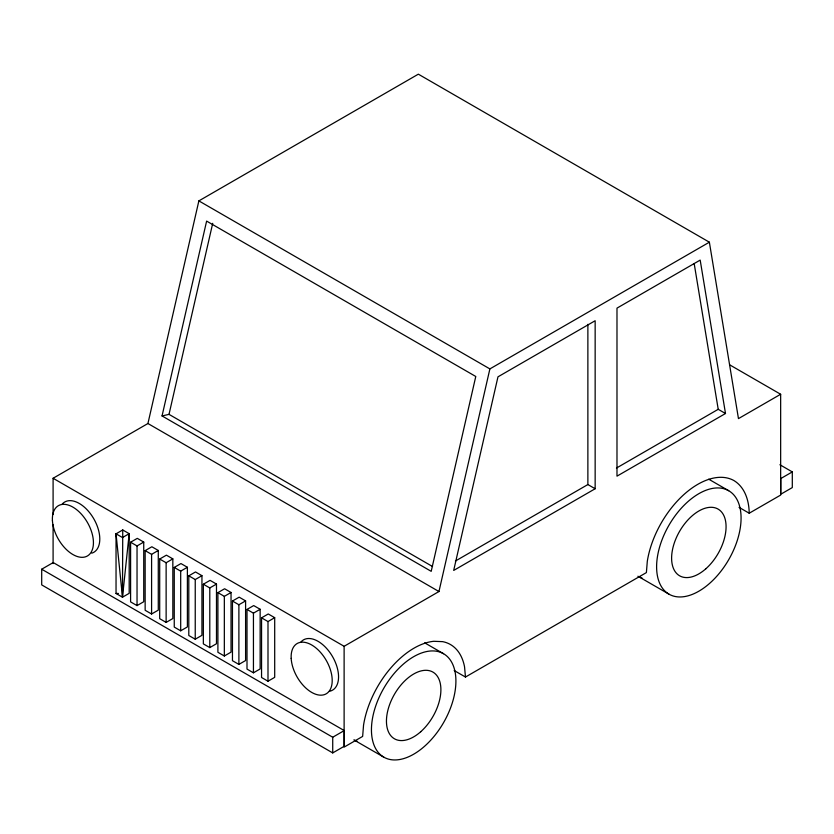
<?xml version="1.0" encoding="UTF-8"?>
<svg xmlns="http://www.w3.org/2000/svg" width="834" height="834" viewBox="0 0 834 834"><rect width="100%" height="100%" fill="white"/><g stroke="black" fill="none" stroke-linecap="round" stroke-linejoin="round"><path stroke-width="1.25" d="M41.7 569.215L41.7 584.895L332.724 752.914L344.244 746.263L344.244 730.584L53.22 562.564L41.7 569.215L332.724 737.235L344.244 730.584M332.724 752.914L332.724 737.235M455.395 561.042L587.876 484.554L587.876 324.343M595.153 488.755L595.153 320.736L497.971 376.843L453.686 570.435L595.153 488.755L587.876 484.554M122.744 529.955L122.483 597.196L129.187 593.328L129.187 533.677L122.744 529.955L116.041 533.823L116.041 593.485L122.483 597.196L129.187 533.677L122.483 537.544L116.041 533.823L122.483 597.196M128.895 536.22L129.187 533.677M53.095 514.463L53.095 478.268L147.931 423.516L198.867 200.89L418.345 74.174L709.369 242.194L738.465 418.616L780.655 394.263L780.655 495.073L749.213 513.223L739.06 507.364M162.046 415.937L206.623 221.093L475.776 376.488L431.199 571.332L162.046 415.937L169.01 414.362L432.554 566.526M169.01 414.362L212.712 223.314M53.095 478.268L344.119 646.298L438.955 591.535L489.881 368.909L709.369 242.194M130.594 542.225L137.297 538.357L143.74 542.079L143.74 601.731L137.037 605.599L130.594 601.887L130.594 542.225L137.037 545.947L143.74 542.079M145.147 550.628L151.851 546.76L158.283 550.471L158.283 610.134L151.59 614.001L145.147 610.279L145.147 550.628L151.59 554.349L158.283 550.471M159.701 559.03L166.404 555.163L172.836 558.874L172.836 618.536L166.133 622.404L159.701 618.682L159.701 559.03L166.133 562.741L172.836 558.874M174.254 567.433L180.947 563.565L187.389 567.276L187.389 626.939L180.686 630.806L174.254 627.085L174.254 567.433L180.686 571.144L187.389 567.276M188.797 575.835L195.5 571.957L201.943 575.679L201.943 635.331L195.239 639.209L188.797 635.487L188.797 575.835L195.239 579.547L201.943 575.679M203.35 584.227L210.053 580.36L216.486 584.081L216.486 643.733L209.793 647.601L203.35 643.89L203.35 584.227L209.793 587.949L216.486 584.081M217.903 592.63L224.607 588.762L231.039 592.484L231.039 652.136L224.336 656.004L217.903 652.292L217.903 592.63L224.336 596.352L231.039 592.484M232.457 601.033L239.16 597.165L245.592 600.887L245.592 660.538L238.889 664.406L232.457 660.695L232.457 601.033L238.889 604.754L245.592 600.887M247 609.435L253.703 605.567L260.145 609.279L260.145 668.941L253.442 672.809L247 669.087L247 609.435L253.442 613.157L260.145 609.279M261.553 617.838L268.256 613.97L274.699 617.681L274.699 677.344L267.995 681.211L261.553 677.489L261.553 617.838L267.995 621.549L274.699 617.681M616.42 468.082L718.22 409.306L725.497 413.508L616.983 476.151L616.983 308.132L700.185 260.093L725.497 413.508M792.3 471.908L780.78 478.549L780.78 494.228L792.3 487.577L792.3 471.908L779.894 464.736M454.186 670.536L465.466 677.041L646.392 572.593L647.299 561.324A72.808 42.044 -60 0 1 682.858 495.511A72.808 42.044 -60 0 1 734.201 480.718C745.148 487.567 749.057 500.963 749.213 513.223M116.041 593.485L118.438 593.454M729.886 364.958L780.655 394.263M708.733 479.196L728.707 490.726A59.725 34.486 -60 0 1 709.776 583.237A59.725 34.486 -60 0 1 658.047 553.369A59.725 34.486 -60 0 1 728.707 490.726M198.867 200.89L489.881 368.909M637.916 576.231L668.983 594.162M147.931 423.516L438.955 591.535M424.683 642.837L443.542 653.72A59.725 34.486 -60 0 1 424.61 746.232A59.725 34.486 -60 0 1 372.881 716.375A59.725 34.486 -60 0 1 443.542 653.72M353.856 739.873L383.817 757.168M694.18 263.565L718.22 409.306M116.041 533.823L116.353 536.366M465.466 677.041L464.548 666.835A72.808 42.044 -60 0 0 442.656 641.648L433.753 641.294A72.808 42.044 -60 0 0 363.551 725.153L362.644 736.412L344.119 747.108L344.119 646.298M267.995 621.549L267.995 681.211M253.442 613.157L253.442 672.809M238.889 604.754L238.889 664.406M224.336 596.352L224.336 656.004M209.793 587.949L209.793 647.601M195.239 579.547L195.239 639.209M180.686 571.144L180.686 630.806M166.133 562.741L166.133 622.404M151.59 554.349L151.59 614.001M137.037 545.947L137.037 605.599M53.095 524.805L53.095 563.576M356.91 741.04A59.725 34.486 -60 0 1 354.763 740.248M642.076 578.045A59.725 34.486 -60 0 1 638.907 576.763M62.185 504.122A29.034 16.763 60 0 1 93.293 517.956A29.034 16.763 60 0 1 91.761 553.182M300.959 641.982A29.034 16.763 60 0 1 332.547 656.629A29.034 16.763 60 0 1 329.44 691.303M420.722 731.741A38.51 22.237 -60 0 0 432.929 672.1A38.51 22.237 -60 0 0 387.372 712.497A38.51 22.237 -60 0 0 420.722 731.741M705.887 568.746A38.51 22.237 -60 0 0 718.095 509.094A38.51 22.237 -60 0 0 672.538 549.491A38.51 22.237 -60 0 0 705.887 568.746M52.417 520.541A29.034 16.763 60 0 0 84.307 557.122A29.034 16.763 60 0 0 81.982 514.807A29.034 16.763 60 0 0 52.417 520.541M291.181 658.401A29.034 16.763 60 0 0 323.081 694.972A29.034 16.763 60 0 0 320.756 652.657A29.034 16.763 60 0 0 291.181 658.401"/></g></svg>
